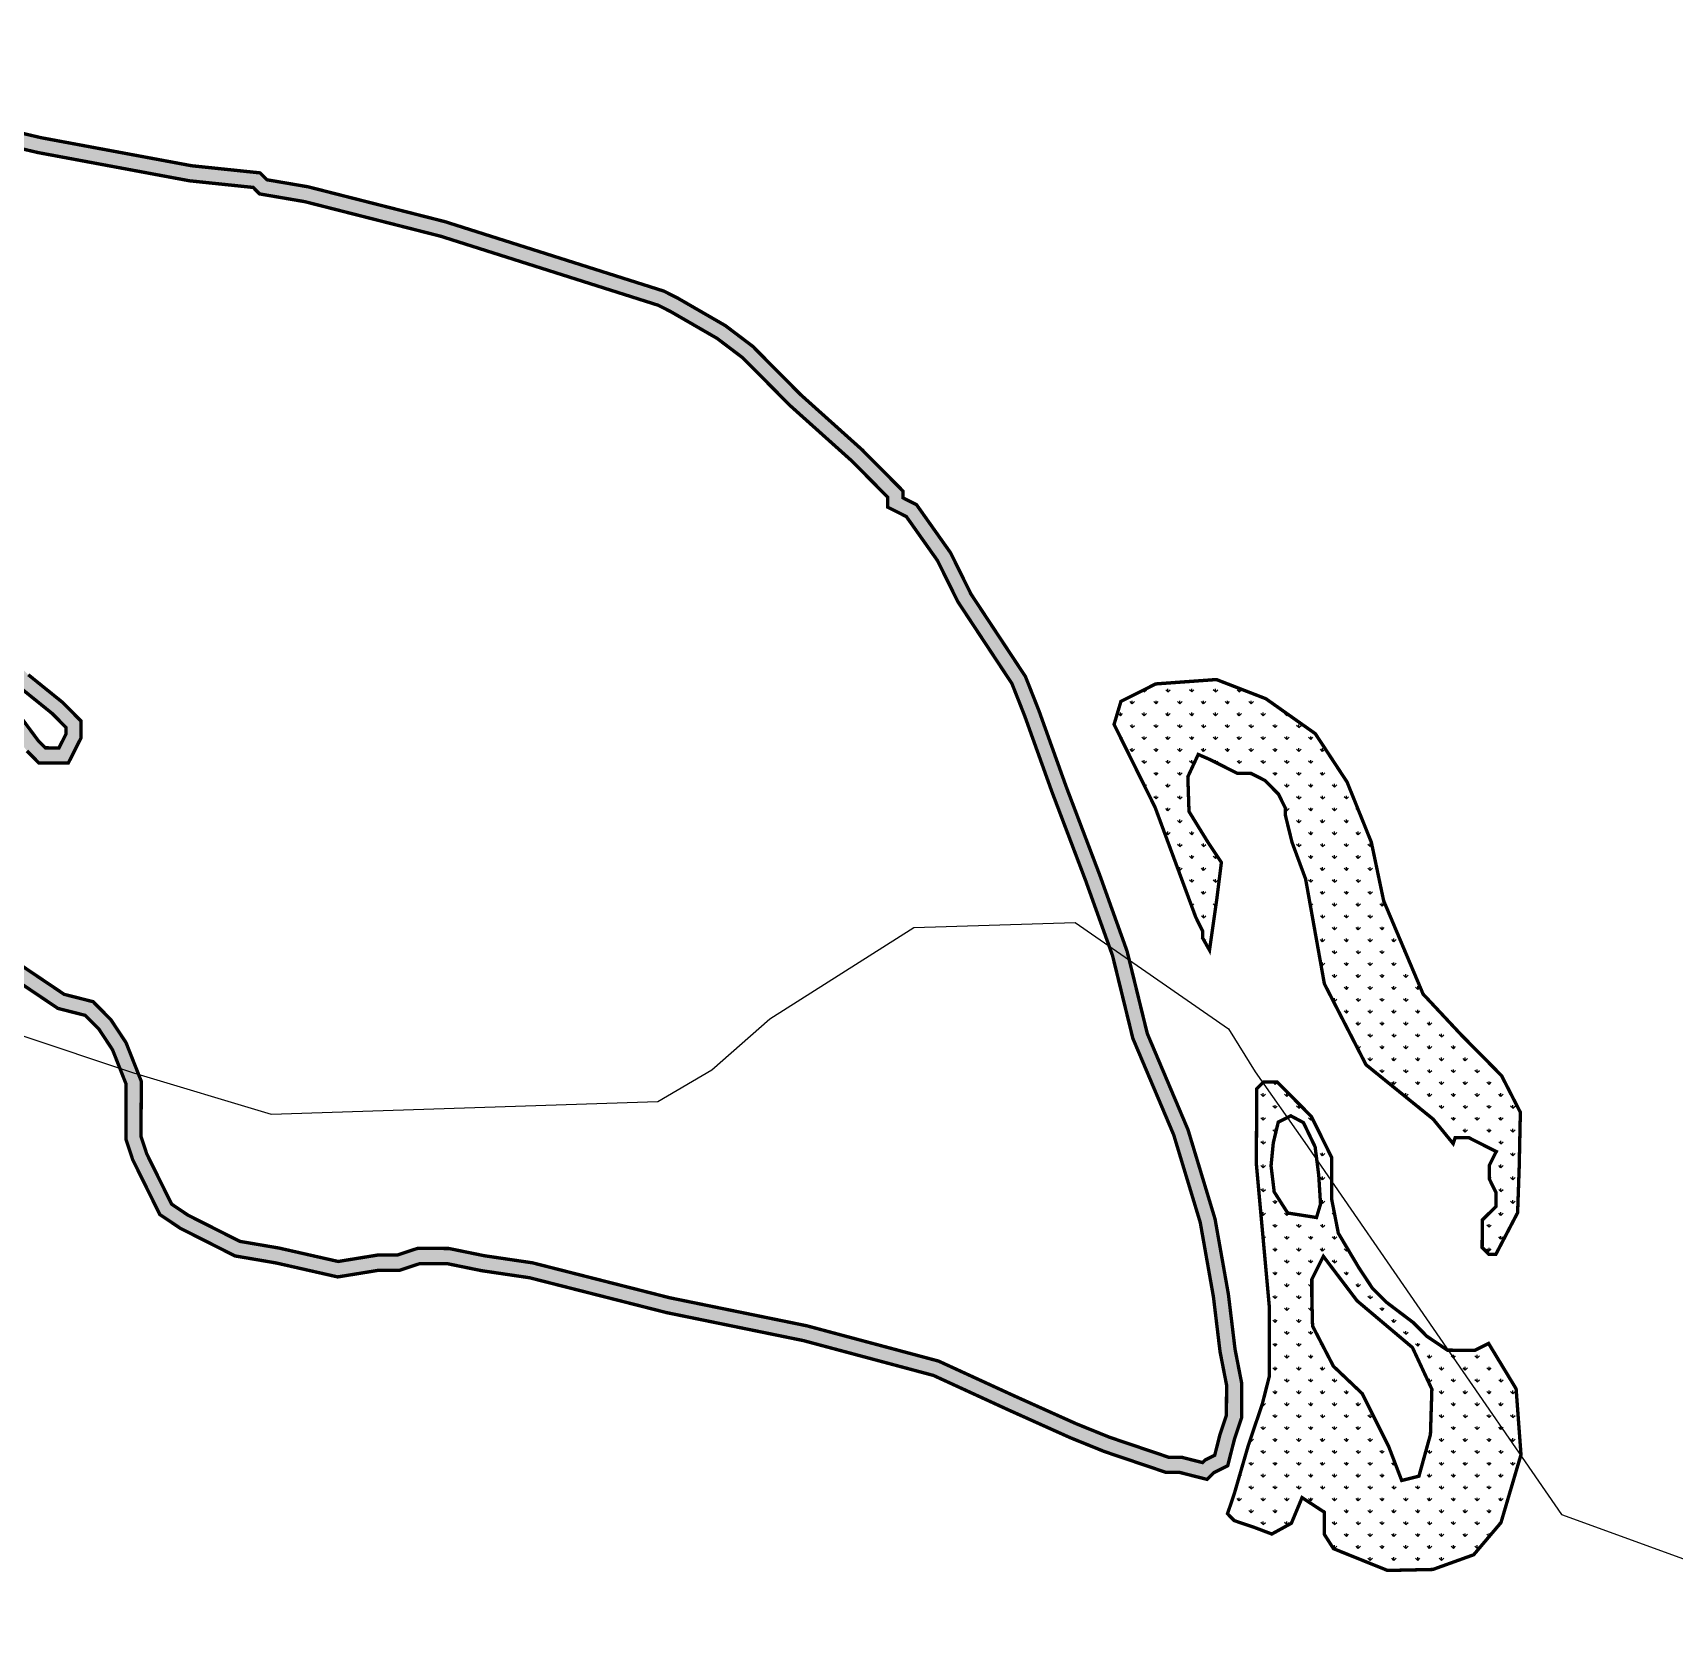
# Model space of a CAD drawing. Header units: metres. Extents: x 319750 to 415268, y 1725605 to 1842937.
# Drawn here: x 361625 to 362601, y 1739064 to 1740009 of the extents above; entities that cross this region are included whole.
import ezdxf

# ---------------------------------------------------------------- set-up
doc = ezdxf.new("R2010")
doc.units = ezdxf.units.M
doc.header["$MEASUREMENT"] = 0
doc.layers.add('DISTRICT BOUNDRY', color=86, linetype='Continuous')
doc.layers.add('MANGROOVES BUFFER ZONE', color=120, linetype='Continuous')

msp = doc.modelspace()

# ---------------------------------------------------------------- hatches: boundary and pattern name
at = {"layer": 'MANGROOVES BUFFER ZONE'}
h = msp.add_hatch(dxfattribs=at)
h.set_pattern_fill('GRASS', color=256, scale=10)
h.paths.add_polyline_path([(361393.35, 1739804.86), (361413.73, 1739808.85), (361442.29, 1739816.88), (361474.9, 1739820.81), (361491.19, 1739820.75), (361519.68, 1739812.48), (361531.88, 1739808.35), (361540, 1739800.17), (361556.24, 1739787.87), (361572.47, 1739771.5), (361576.51, 1739763.34), (361580.51, 1739747.02), (361584.5, 1739726.63), (361584.43, 1739710.33), (361584.4, 1739702.18), (361584.33, 1739685.88), (361584.28, 1739673.66), (361584.26, 1739669.58), (361584.23, 1739661.44), (361588.28, 1739657.34), (361592.32, 1739649.18), (361608.53, 1739628.73), (361616.65, 1739620.55), (361636.95, 1739604.17), (361645.06, 1739595.98), (361645.05, 1739591.91), (361640.94, 1739583.77), (361636.86, 1739583.79), (361632.79, 1739583.81), (361628.73, 1739587.9), (361616.58, 1739604.25), (361600.39, 1739628.77), (361588.23, 1739645.12), (361580.12, 1739653.3), (361576.04, 1739653.32), (361563.86, 1739661.52), (361555.71, 1739661.56), (361547.54, 1739657.52), (361543.43, 1739649.38), (361543.42, 1739645.31), (361539.33, 1739641.25), (361539.31, 1739637.18), (361535.18, 1739624.97), (361535.15, 1739616.82), (361535.1, 1739604.6), (361535.05, 1739592.37), (361539.05, 1739576.05), (361539.02, 1739567.91), (361539, 1739563.83), (361538.95, 1739551.61), (361538.93, 1739547.53), (361538.91, 1739543.46), (361538.83, 1739523.08), (361554.97, 1739486.34), (361558.99, 1739474.1), (361563.07, 1739474.08), (361575.25, 1739465.88), (361583.38, 1739461.77), (361603.72, 1739453.54), (361640.28, 1739428.93), (361656.56, 1739424.79), (361664.68, 1739416.61), (361672.77, 1739404.35), (361680.84, 1739383.94), (361680.75, 1739363.57), (361680.73, 1739359.49), (361680.7, 1739351.34), (361684.72, 1739339.1), (361692.8, 1739322.77), (361700.88, 1739306.43), (361713.07, 1739298.23), (361729.33, 1739290.02), (361745.59, 1739281.8), (361770.02, 1739277.62), (361806.65, 1739269.32), (361831.11, 1739273.29), (361843.34, 1739273.24), (361855.58, 1739277.26), (361871.87, 1739277.19), (361892.23, 1739273.03), (361920.73, 1739268.83), (362002.12, 1739248.12), (362083.54, 1739231.47), (362160.86, 1739210.77), (362205.59, 1739190.21), (362242.19, 1739173.76), (362262.52, 1739165.52), (362286.93, 1739157.27), (362299.14, 1739153.14), (362307.29, 1739153.11), (362323.56, 1739148.97), (362327.66, 1739153.02), (362335.82, 1739157.06), (362339.96, 1739173.35), (362344.09, 1739185.55), (362344.18, 1739205.93), (362340.19, 1739226.32), (362336.25, 1739258.93), (362328.29, 1739303.79), (362312.22, 1739356.83), (362288.01, 1739413.98), (362276, 1739462.93), (362259.89, 1739507.82), (362239.74, 1739560.88), (362223.64, 1739605.77), (362215.57, 1739626.18), (362183.19, 1739675.21), (362171.07, 1739699.71), (362150.82, 1739728.32), (362142.69, 1739732.43), (362142.7, 1739736.5), (362118.36, 1739761.05), (362081.83, 1739793.81), (362053.43, 1739822.45), (362037.19, 1739834.74), (362008.74, 1739851.16), (362000.61, 1739855.27), (361935.51, 1739875.92), (361870.41, 1739896.57), (361789.01, 1739917.29), (361764.59, 1739921.46), (361760.53, 1739925.55), (361719.81, 1739929.8), (361630.24, 1739946.48), (361577.33, 1739958.93), (361516.29, 1739975.48), (361430.82, 1739996.22), (361402.32, 1740000.41), (361373.83, 1740008.68), (361345.32, 1740008.8), (361320.84, 1740000.76), (361308.6, 1739996.73), (361292.27, 1739988.65), (361275.92, 1739976.5), (361251.37, 1739952.15), (361247.26, 1739944.02), (361239.05, 1739927.75), (361230.81, 1739907.41), (361226.67, 1739891.13), (361226.62, 1739878.91), (361226.55, 1739862.61), (361230.57, 1739850.37), (361238.63, 1739829.96), (361246.7, 1739809.55), (361258.83, 1739789.13), (361270.99, 1739772.78), (361279.1, 1739764.59), (361291.3, 1739760.47), (361299.47, 1739764.51), (361307.63, 1739768.55), (361352.54, 1739788.73)])
h.paths.add_polyline_path([(361349.03, 1739797.05), (361303.78, 1739776.71), (361295.47, 1739772.59), (361290.65, 1739770.21), (361284.01, 1739772.46), (361277.84, 1739778.67), (361266.35, 1739794.14), (361254.82, 1739813.54), (361247.03, 1739833.28), (361239.06, 1739853.44), (361235.58, 1739864.04), (361235.64, 1739878.87), (361235.69, 1739889.98), (361239.4, 1739904.6), (361247.27, 1739924.02), (361255.32, 1739939.95), (361258.76, 1739946.77), (361281.82, 1739969.64), (361297, 1739980.92), (361312.02, 1739988.36), (361323.65, 1739992.18), (361346.74, 1739999.77), (361372.53, 1739999.66), (361400.39, 1739991.57), (361429.1, 1739987.35), (361514.04, 1739966.74), (361575.12, 1739950.18), (361628.38, 1739937.65), (361718.51, 1739920.86), (361756.39, 1739916.91), (361760.21, 1739913.06), (361787.14, 1739908.45), (361867.93, 1739887.89), (361932.78, 1739867.32), (361997.19, 1739846.89), (362004.45, 1739843.22), (362032.19, 1739827.21), (362047.48, 1739815.64), (362075.61, 1739787.27), (362112.14, 1739754.51), (362133.67, 1739732.8), (362133.64, 1739726.89), (362144.75, 1739721.28), (362163.29, 1739695.07), (362175.35, 1739670.71), (362207.53, 1739621.99), (362215.19, 1739602.58), (362231.28, 1739557.75), (362251.43, 1739504.69), (362267.35, 1739460.32), (362279.42, 1739411.13), (362303.72, 1739353.75), (362319.5, 1739301.69), (362327.32, 1739257.6), (362331.27, 1739224.91), (362335.15, 1739205.07), (362335.07, 1739187.06), (362331.3, 1739175.91), (362328.1, 1739163.31), (362322.34, 1739160.46), (362320.84, 1739158.97), (362308.43, 1739162.13), (362300.64, 1739162.16), (362289.82, 1739165.82), (362265.66, 1739173.99), (362245.73, 1739182.06), (362209.32, 1739198.43), (362163.93, 1739219.29), (362085.61, 1739240.26), (362004.14, 1739256.91), (361922.5, 1739277.69), (361893.79, 1739281.92), (361872.8, 1739286.21), (361854.15, 1739286.29), (361841.91, 1739282.27), (361830.41, 1739282.31), (361806.94, 1739278.5), (361771.78, 1739286.47), (361748.45, 1739290.46), (361733.4, 1739298.07), (361717.64, 1739306.03), (361707.91, 1739312.58), (361700.89, 1739326.77), (361693.09, 1739342.53), (361689.73, 1739352.77), (361689.76, 1739359.45), (361689.77, 1739363.53), (361689.87, 1739385.64), (361680.82, 1739408.54), (361671.71, 1739422.33), (361661.21, 1739432.92), (361644.03, 1739437.29), (361607.98, 1739461.55), (361587.12, 1739470), (361579.83, 1739473.68), (361565.84, 1739483.09), (361565.53, 1739483.1), (361563.41, 1739489.57), (361547.86, 1739524.96), (361547.94, 1739543.42), (361547.95, 1739547.49), (361547.97, 1739551.57), (361548.02, 1739563.79), (361548.04, 1739567.87), (361548.08, 1739577.13), (361544.07, 1739593.44), (361544.12, 1739604.56), (361544.17, 1739616.78), (361544.2, 1739623.47), (361548.33, 1739635.67), (361548.33, 1739637.48), (361552.42, 1739641.53), (361552.45, 1739647.22), (361554.24, 1739650.76), (361557.8, 1739652.52), (361561.09, 1739652.51), (361573.27, 1739644.31), (361576.34, 1739644.3), (361581.37, 1739639.22), (361592.99, 1739623.59), (361609.19, 1739599.07), (361621.87, 1739582), (361629.01, 1739574.8), (361636.83, 1739574.77), (361646.48, 1739574.73), (361654.06, 1739589.74), (361654.1, 1739599.68), (361643.01, 1739610.87), (361622.7, 1739627.26), (361615.29, 1739634.73), (361599.99, 1739654.03), (361595.72, 1739662.66), (361593.27, 1739665.13), (361593.28, 1739669.55), (361593.3, 1739673.62), (361593.35, 1739685.85), (361593.42, 1739702.14), (361593.46, 1739710.29), (361593.53, 1739727.49), (361589.33, 1739748.96), (361585.03, 1739766.45), (361579.91, 1739776.82), (361562.2, 1739794.68), (361545.95, 1739806.97), (361536.79, 1739816.22), (361522.38, 1739821.09), (361492.49, 1739829.76), (361474.37, 1739829.84), (361440.51, 1739825.75), (361411.64, 1739817.63), (361390.8, 1739813.55)], flags=16)
h = msp.add_hatch(dxfattribs=at)
h.set_pattern_fill('GRASS', color=256, scale=10)
h.paths.add_polyline_path([(362358.53, 1739612.99), (362329.12, 1739624.4), (362293.04, 1739621.8), (362272.35, 1739611.43), (362268.26, 1739597.74), (362292.66, 1739548.43), (362316.83, 1739483.13), (362320.86, 1739474.96), (362320.85, 1739470.89), (362325.01, 1739463.53), (362329.32, 1739493.73), (362332.07, 1739515.73), (362323.82, 1739528.1), (362312.81, 1739545.98), (362312.13, 1739566.6), (362318.31, 1739579.88), (362325.37, 1739576.81), (362341.63, 1739568.6), (362349.78, 1739568.56), (362357.91, 1739564.45), (362361.97, 1739560.36), (362366.02, 1739556.27), (362370.06, 1739548.1), (362370.05, 1739544.03), (362374.05, 1739527.71), (362382.14, 1739505.87), (362393.3, 1739443.55), (362418.06, 1739395.43), (362457.96, 1739363.12), (362469.89, 1739348.54), (362471.09, 1739352.09), (362475.17, 1739352.07), (362479.24, 1739352.05), (362487.37, 1739347.94), (362495.5, 1739343.83), (362491.39, 1739335.7), (362491.38, 1739331.63), (362491.36, 1739327.55), (362495.4, 1739319.38), (362495.36, 1739311.23), (362487.18, 1739303.12), (362487.16, 1739299.05), (362487.13, 1739290.9), (362487.11, 1739286.82), (362491.17, 1739282.73), (362495.24, 1739282.71), (362508.2, 1739307.48), (362509.14, 1739334.44), (362509.83, 1739367.18), (362498.63, 1739388.97), (362474.48, 1739413.4), (362452, 1739437.44), (362428.54, 1739492.93), (362421.25, 1739527.63), (362406.81, 1739563.46), (362387.9, 1739592.23)])
h = msp.add_hatch(dxfattribs=at)
h.set_pattern_fill('GRASS', color=256, scale=10)
h.paths.add_polyline_path([(362401.59, 1739295.33), (362397.6, 1739315.72), (362397.71, 1739340.17), (362389.63, 1739356.5), (362385.59, 1739364.67), (362373.42, 1739376.95), (362365.3, 1739385.13), (362357.15, 1739385.16), (362353.06, 1739381.11), (362353.03, 1739372.96), (362352.98, 1739360.73), (362352.94, 1739352.58), (362352.91, 1739344.43), (362352.87, 1739336.28), (362360.66, 1739250.68), (362360.49, 1739209.93), (362356.35, 1739193.65), (362348.1, 1739169.24), (362339.83, 1739140.75), (362335.7, 1739128.54), (362339.76, 1739124.45), (362351.96, 1739120.32), (362362.04, 1739116.5), (362373.69, 1739122.9), (362380.03, 1739138.14), (362393.22, 1739129.5), (362393.3, 1739116.27), (362398.72, 1739107.8), (362430.86, 1739094.85), (362457.79, 1739095.43), (362482.1, 1739104.18), (362498.29, 1739123.25), (362510.21, 1739163.67), (362507.31, 1739202.8), (362490.95, 1739229.76), (362482.78, 1739225.72), (362474.63, 1739225.75), (362466.48, 1739225.79), (362454.3, 1739233.99), (362446.18, 1739242.17), (362429.94, 1739254.46), (362421.82, 1739262.65), (362413.73, 1739274.91)])
h.paths.add_polyline_path([(362371.5, 1739307.3), (362363.47, 1739319.87), (362361.6, 1739335.37), (362362.93, 1739349.01), (362365.88, 1739361.31), (362373.37, 1739365.05), (362380.86, 1739361.04), (362387.81, 1739346.6), (362389.95, 1739329.76), (362391.02, 1739312.65), (362388.62, 1739304.63)], flags=16)
h.paths.add_polyline_path([(362392.69, 1739281.58), (362412.77, 1739255.1), (362445.68, 1739227.34), (362457.22, 1739202.57), (362456.37, 1739175.66), (362449.53, 1739150.89), (362439.27, 1739148.33), (362431.58, 1739168.4), (362415.77, 1739200.01), (362398.67, 1739216.24), (362386.28, 1739240.15), (362385.85, 1739257.67), (362385.85, 1739267.92)], flags=16)

# ---------------------------------------------------------------- linework, layer by layer
at = {"layer": 'DISTRICT BOUNDRY'}
msp.add_polyline3d([(361548.18, 1739436.44, 0), (361685.19, 1739390.71, 0), (361767.14, 1739366.04, 0), (361996.91, 1739373.67, 0), (362029.04, 1739392.4, 0), (362063.54, 1739422.69, 0), (362149.2, 1739477.09, 0), (362245.23, 1739480.03, 0), (362336.33, 1739416.73, 0), (362352.06, 1739391.3, 0), (362381.77, 1739349.18, 0), (362534.32, 1739128.08, 0), (362712, 1739063.52, 0)], dxfattribs=at)
at = {"layer": 'MANGROOVES BUFFER ZONE', "const_width": 2}
for points in [[(361603.72, 1739453.54), (361640.28, 1739428.93), (361656.56, 1739424.79), (361664.68, 1739416.61), (361672.77, 1739404.35), (361680.84, 1739383.94), (361680.75, 1739363.57), (361680.73, 1739359.49), (361680.7, 1739351.34), (361684.72, 1739339.1), (361692.8, 1739322.77), (361700.88, 1739306.43), (361713.07, 1739298.23), (361729.33, 1739290.02), (361745.59, 1739281.8), (361770.02, 1739277.62), (361806.65, 1739269.32), (361831.11, 1739273.29), (361843.34, 1739273.24), (361855.58, 1739277.26), (361871.87, 1739277.19), (361892.23, 1739273.03), (361920.73, 1739268.83), (362002.12, 1739248.12), (362083.54, 1739231.47), (362160.86, 1739210.77), (362205.59, 1739190.21), (362242.19, 1739173.76), (362262.52, 1739165.52), (362286.93, 1739157.27), (362299.14, 1739153.14), (362307.29, 1739153.11), (362323.56, 1739148.97), (362327.66, 1739153.02), (362335.82, 1739157.06), (362339.96, 1739173.35), (362344.09, 1739185.55), (362344.18, 1739205.93), (362340.19, 1739226.32), (362336.25, 1739258.93), (362328.29, 1739303.79), (362312.22, 1739356.83), (362288.01, 1739413.98), (362276, 1739462.93), (362259.89, 1739507.82), (362239.74, 1739560.88), (362223.64, 1739605.77), (362215.57, 1739626.18), (362183.19, 1739675.21), (362171.07, 1739699.71), (362150.82, 1739728.32), (362142.69, 1739732.43), (362142.7, 1739736.5), (362118.36, 1739761.05), (362081.83, 1739793.81), (362053.43, 1739822.45), (362037.19, 1739834.74), (362008.74, 1739851.16), (362000.61, 1739855.27), (361935.51, 1739875.92), (361870.41, 1739896.57), (361789.01, 1739917.29), (361764.59, 1739921.46), (361760.53, 1739925.55), (361719.81, 1739929.8), (361630.24, 1739946.48), (361577.33, 1739958.93)], [(361575.12, 1739950.18), (361628.38, 1739937.65), (361718.51, 1739920.86), (361756.39, 1739916.91), (361760.21, 1739913.06), (361787.14, 1739908.45), (361867.93, 1739887.89), (361932.78, 1739867.32), (361997.19, 1739846.89), (362004.45, 1739843.22), (362032.19, 1739827.21), (362047.48, 1739815.64), (362075.61, 1739787.27), (362112.14, 1739754.51), (362133.67, 1739732.8), (362133.64, 1739726.89), (362144.75, 1739721.28), (362163.29, 1739695.07), (362175.35, 1739670.71), (362207.53, 1739621.99), (362215.19, 1739602.58), (362231.28, 1739557.75), (362251.43, 1739504.69), (362267.35, 1739460.32), (362279.42, 1739411.13), (362303.72, 1739353.75), (362319.5, 1739301.69), (362327.32, 1739257.6), (362331.27, 1739224.91), (362335.15, 1739205.07), (362335.07, 1739187.06), (362331.3, 1739175.91), (362328.1, 1739163.31), (362322.34, 1739160.46), (362320.84, 1739158.97), (362308.43, 1739162.13), (362300.64, 1739162.16), (362289.82, 1739165.82), (362265.66, 1739173.99), (362245.73, 1739182.06), (362209.32, 1739198.43), (362163.93, 1739219.29), (362085.61, 1739240.26), (362004.14, 1739256.91), (361922.5, 1739277.69), (361893.79, 1739281.92), (361872.8, 1739286.21), (361854.15, 1739286.29), (361841.91, 1739282.27), (361830.41, 1739282.31), (361806.94, 1739278.5), (361771.78, 1739286.47), (361748.45, 1739290.46), (361733.4, 1739298.07), (361717.64, 1739306.03), (361707.91, 1739312.58), (361700.89, 1739326.77), (361693.09, 1739342.53), (361689.73, 1739352.77), (361689.76, 1739359.45), (361689.77, 1739363.53), (361689.87, 1739385.64), (361680.82, 1739408.54), (361671.71, 1739422.33), (361661.21, 1739432.92), (361644.03, 1739437.29), (361607.98, 1739461.55)], [(361616.65, 1739620.55), (361636.95, 1739604.17), (361645.06, 1739595.98), (361645.05, 1739591.91), (361640.94, 1739583.77), (361636.86, 1739583.79), (361632.79, 1739583.81), (361628.73, 1739587.9), (361616.58, 1739604.25)], [(361621.87, 1739582), (361629.01, 1739574.8), (361636.83, 1739574.77), (361646.48, 1739574.73), (361654.06, 1739589.74), (361654.1, 1739599.68), (361643.01, 1739610.87), (361622.7, 1739627.26)]]:
    msp.add_lwpolyline(points, dxfattribs=at)
for points in [[(362358.53, 1739612.99), (362329.12, 1739624.4), (362293.04, 1739621.8), (362272.35, 1739611.43), (362268.26, 1739597.74), (362292.66, 1739548.43), (362316.83, 1739483.13), (362320.86, 1739474.96), (362320.85, 1739470.89), (362325.01, 1739463.53), (362329.32, 1739493.73), (362332.07, 1739515.73), (362323.82, 1739528.1), (362312.81, 1739545.98), (362312.13, 1739566.6), (362318.31, 1739579.88), (362325.37, 1739576.81), (362341.63, 1739568.6), (362349.78, 1739568.56), (362357.91, 1739564.45), (362361.97, 1739560.36), (362366.02, 1739556.27), (362370.06, 1739548.1), (362370.05, 1739544.03), (362374.05, 1739527.71), (362382.14, 1739505.87), (362393.3, 1739443.55), (362418.06, 1739395.43), (362457.96, 1739363.12), (362469.89, 1739348.54), (362471.09, 1739352.09), (362475.17, 1739352.07), (362479.24, 1739352.05), (362487.37, 1739347.94), (362495.5, 1739343.83), (362491.39, 1739335.7), (362491.38, 1739331.63), (362491.36, 1739327.55), (362495.4, 1739319.38), (362495.36, 1739311.23), (362487.18, 1739303.12), (362487.16, 1739299.05), (362487.13, 1739290.9), (362487.11, 1739286.82), (362491.17, 1739282.73), (362495.24, 1739282.71), (362508.2, 1739307.48), (362509.14, 1739334.44), (362509.83, 1739367.18), (362498.63, 1739388.97), (362474.48, 1739413.4), (362452, 1739437.44), (362428.54, 1739492.93), (362421.25, 1739527.63), (362406.81, 1739563.46), (362387.9, 1739592.23), (362358.53, 1739612.99)], [(362401.59, 1739295.33), (362397.6, 1739315.72), (362397.71, 1739340.17), (362389.63, 1739356.5), (362385.59, 1739364.67), (362373.42, 1739376.95), (362365.3, 1739385.13), (362357.15, 1739385.16), (362353.06, 1739381.11), (362353.03, 1739372.96), (362352.98, 1739360.73), (362352.94, 1739352.58), (362352.91, 1739344.43), (362352.87, 1739336.28), (362360.66, 1739250.68), (362360.49, 1739209.93), (362356.35, 1739193.65), (362348.1, 1739169.24), (362339.83, 1739140.75), (362335.7, 1739128.54), (362339.76, 1739124.45), (362351.96, 1739120.32), (362362.04, 1739116.5), (362373.69, 1739122.9), (362380.03, 1739138.14), (362393.22, 1739129.5), (362393.3, 1739116.27), (362398.72, 1739107.8), (362430.86, 1739094.85), (362457.79, 1739095.43), (362482.1, 1739104.18), (362498.29, 1739123.25), (362510.21, 1739163.67), (362507.31, 1739202.8), (362490.95, 1739229.76), (362482.78, 1739225.72), (362474.63, 1739225.75), (362466.48, 1739225.79), (362454.3, 1739233.99), (362446.18, 1739242.17), (362429.94, 1739254.46), (362421.82, 1739262.65), (362413.73, 1739274.91), (362401.59, 1739295.33)], [(362371.5, 1739307.3), (362363.47, 1739319.87), (362361.6, 1739335.37), (362362.93, 1739349.01), (362365.88, 1739361.31), (362373.37, 1739365.05), (362380.86, 1739361.04), (362387.81, 1739346.6), (362389.95, 1739329.76), (362391.02, 1739312.65), (362388.62, 1739304.63), (362371.5, 1739307.3)], [(362392.69, 1739281.58), (362412.77, 1739255.1), (362445.68, 1739227.34), (362457.22, 1739202.57), (362456.37, 1739175.66), (362449.53, 1739150.89), (362439.27, 1739148.33), (362431.58, 1739168.4), (362415.77, 1739200.01), (362398.67, 1739216.24), (362386.28, 1739240.15), (362385.85, 1739257.67), (362385.85, 1739267.92), (362392.69, 1739281.58)]]:
    msp.add_lwpolyline(points, close=True, dxfattribs=at)

doc.saveas('drawing.dxf')
